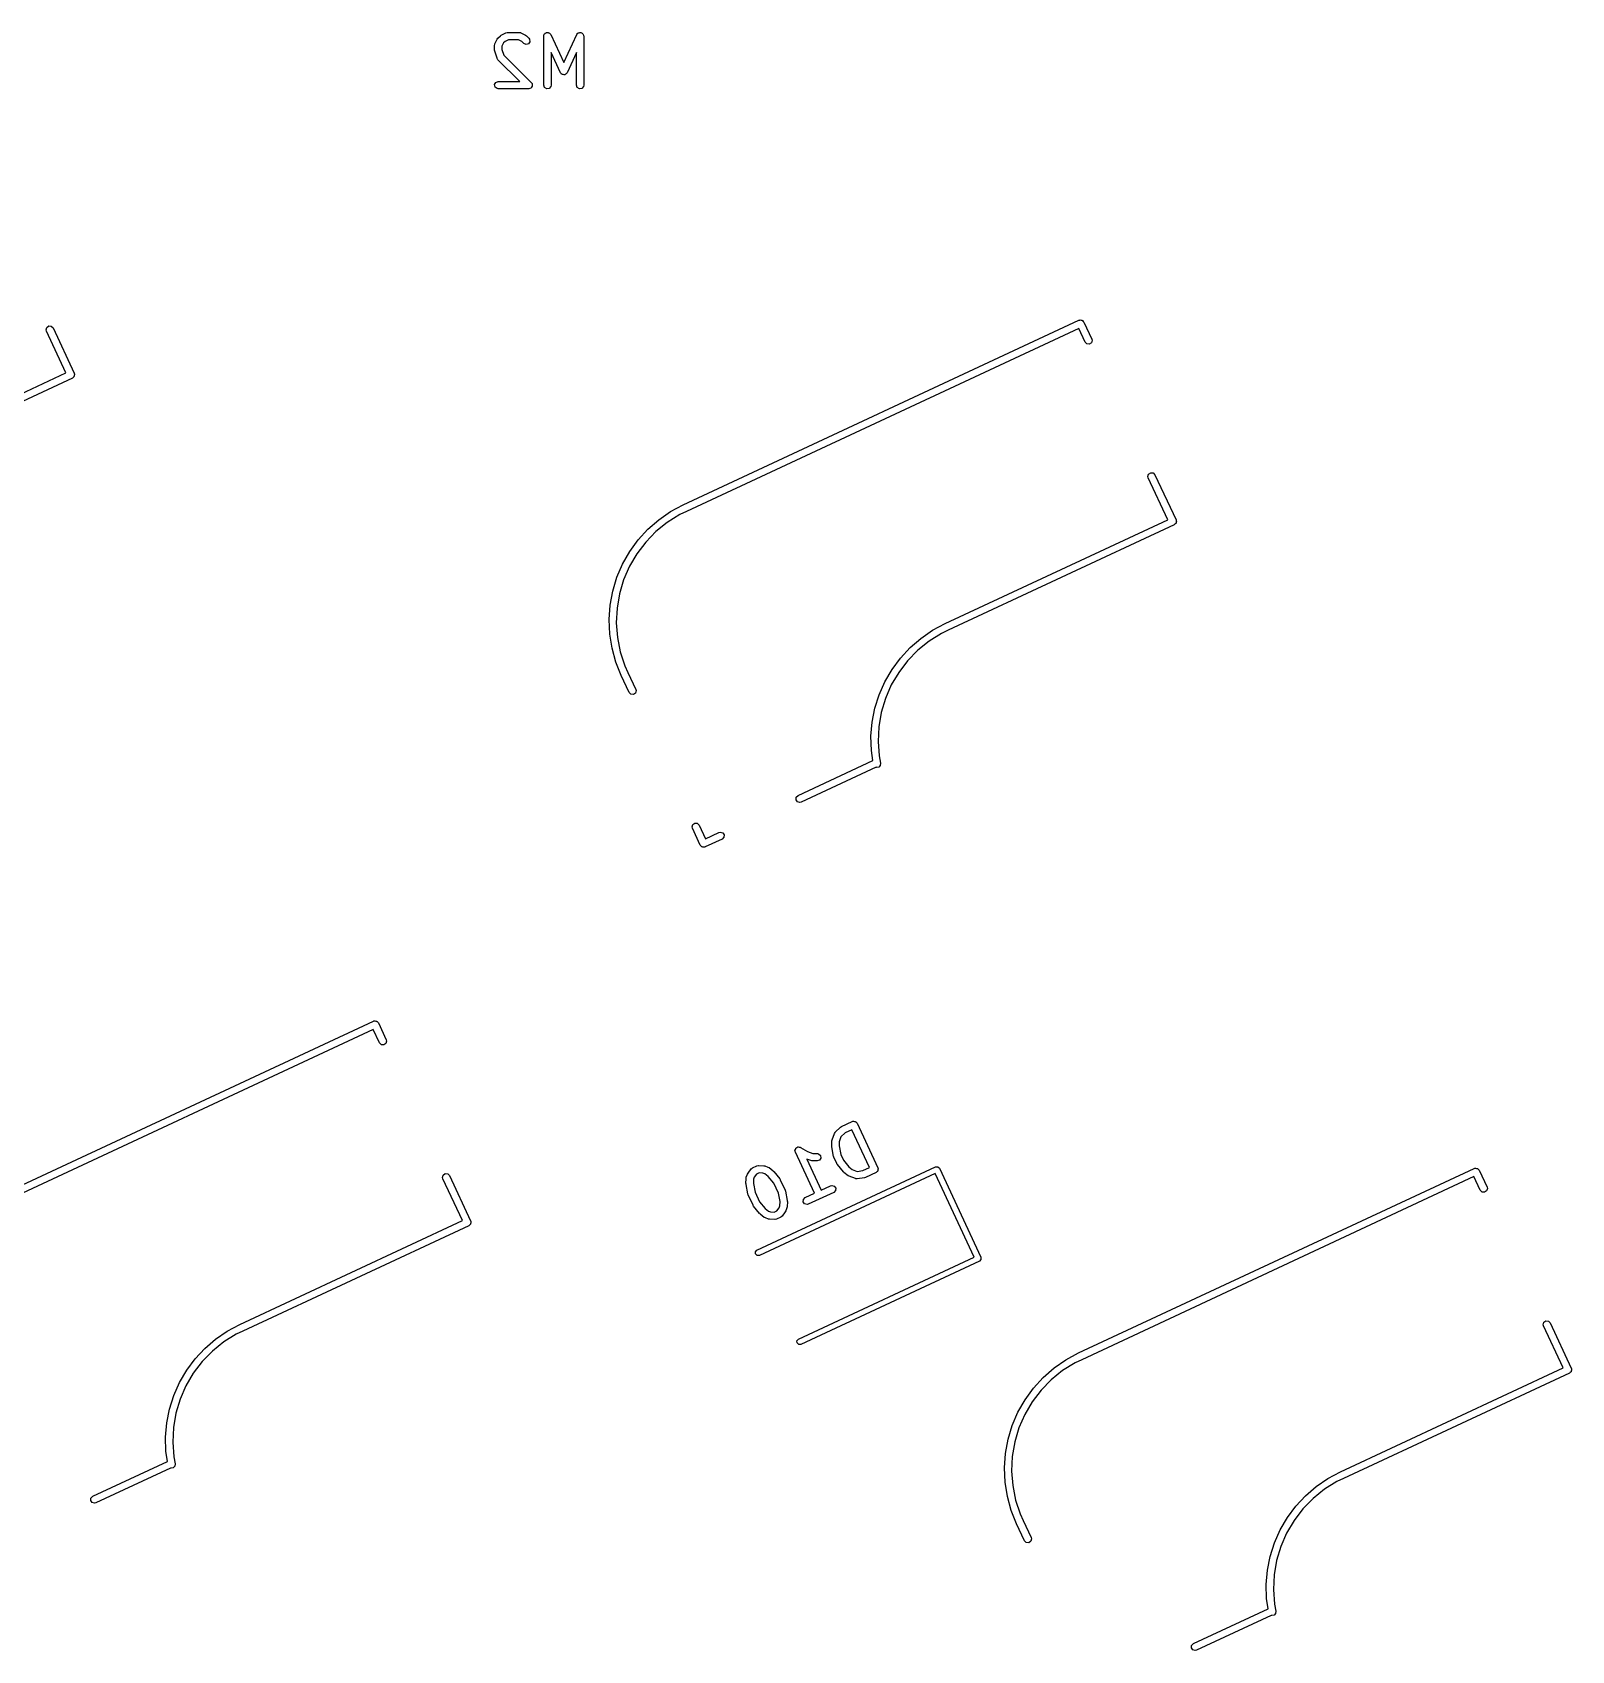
# Model space of a CAD drawing. Extents: x 22 to 260, y -160 to -44.
# Drawn here: x 220.26 to 251.61, y -77.64 to -44.7 of the extents above; entities that cross this region are included whole.
import ezdxf

# ---------------------------------------------------------------- set-up
doc = ezdxf.new("R2010")
doc.units = 0
doc.layers.add('BLACK', color=7, linetype='CONTINUOUS')

msp = doc.modelspace()

# ---------------------------------------------------------------- linework, layer by layer
at = {"layer": 'BLACK', "linetype": 'CONTINUOUS'}
for p, q in [((229.745, -44.8188), (229.793, -44.7712)), ((229.793, -44.7712), (229.811, -44.7583)), ((229.811, -44.7583), (229.813, -44.7572)), ((229.813, -44.7572), (229.908, -44.7095)), ((229.908, -44.7095), (229.933, -44.7021)), ((229.933, -44.7021), (229.937, -44.7032)), ((229.937, -44.7032), (229.941, -44.7016)), ((229.941, -44.7016), (230.179, -44.7016)), ((230.179, -44.7016), (230.205, -44.7061)), ((230.205, -44.7061), (230.209, -44.709)), ((230.209, -44.709), (230.213, -44.7095)), ((230.213, -44.7095), (230.308, -44.7572)), ((230.308, -44.7572), (230.326, -44.7705)), ((230.326, -44.7705), (230.328, -44.7712)), ((230.328, -44.7712), (230.375, -44.8188)), ((230.676, -44.7766), (230.68, -44.751)), ((230.676, -45.7766), (230.676, -44.7766)), ((230.68, -44.751), (230.687, -44.7433)), ((230.687, -44.7433), (230.689, -44.7336)), ((230.689, -44.7336), (230.703, -44.7242)), ((230.703, -44.7242), (230.713, -44.7117)), ((230.713, -44.7117), (230.723, -44.7099)), ((230.723, -44.7099), (230.731, -44.7042)), ((230.731, -44.7042), (230.748, -44.7056)), ((230.748, -44.7056), (230.764, -44.7028)), ((230.764, -44.7028), (230.773, -44.7078)), ((230.773, -44.7078), (230.783, -44.7086)), ((230.783, -44.7086), (230.794, -44.7202)), ((230.794, -44.7202), (230.808, -44.7284)), ((230.808, -44.7284), (230.812, -44.7378)), ((230.812, -44.7378), (230.819, -44.7449)), ((230.819, -44.7449), (231.084, -45.3135)), ((231.084, -45.3135), (231.35, -44.7449)), ((231.35, -44.7449), (231.365, -44.7236)), ((231.365, -44.7236), (231.374, -44.7193)), ((231.374, -44.7193), (231.38, -44.7117)), ((231.38, -44.7117), (231.396, -44.7088)), ((231.396, -44.7088), (231.411, -44.7019)), ((231.411, -44.7019), (231.421, -44.7045)), ((231.421, -44.7045), (231.431, -44.7028)), ((231.431, -44.7028), (231.445, -44.7109)), ((231.445, -44.7109), (231.461, -44.7152)), ((231.461, -44.7152), (231.466, -44.7234)), ((231.466, -44.7234), (231.475, -44.7284)), ((231.475, -44.7284), (231.481, -44.7438)), ((231.481, -44.7438), (231.49, -44.7572)), ((231.49, -44.7572), (231.489, -44.7672)), ((231.489, -44.7672), (231.493, -44.7766)), ((231.493, -44.7766), (231.493, -45.7766)), ((229.676, -44.9671), (229.68, -44.9414)), ((229.676, -45.0623), (229.676, -44.9671)), ((229.676, -45.0639), (229.676, -45.0623)), ((229.68, -45.0861), (229.676, -45.0639)), ((229.68, -44.9414), (229.683, -44.938)), ((229.727, -45.2289), (229.68, -45.0861)), ((229.683, -44.938), (229.684, -44.9336)), ((229.684, -44.9336), (229.731, -44.8383)), ((229.731, -44.8383), (229.745, -44.8203)), ((229.745, -44.8203), (229.745, -44.8188)), ((229.86, -44.9163), (229.826, -44.9848)), ((229.826, -44.9848), (229.826, -45.0502)), ((229.826, -45.0502), (229.864, -45.1647)), ((229.891, -44.8859), (229.86, -44.9163)), ((229.959, -44.8516), (229.891, -44.8859)), ((230.162, -44.8516), (229.959, -44.8516)), ((230.23, -44.8859), (230.162, -44.8516)), ((230.269, -44.9249), (230.23, -44.8859)), ((230.316, -44.9466), (230.269, -44.9249)), ((230.365, -44.9333), (230.316, -44.9466)), ((230.395, -44.8913), (230.365, -44.9333)), ((230.375, -44.8188), (230.39, -44.8402)), ((230.39, -44.8402), (230.395, -44.8913)), ((231.016, -45.5226), (230.826, -45.1147)), ((230.826, -45.1147), (230.826, -45.7766)), ((231.343, -45.1147), (231.152, -45.5226)), ((231.343, -45.7766), (231.343, -45.1147)), ((229.73, -45.2324), (229.727, -45.2289)), ((229.731, -45.2369), (229.73, -45.2324)), ((229.745, -45.2582), (229.731, -45.2369)), ((230.189, -45.7016), (229.745, -45.2582)), ((229.864, -45.1647), (230.423, -45.7236)), ((229.677, -45.7636), (229.703, -45.7192)), ((229.686, -45.8141), (229.677, -45.7636)), ((229.703, -45.7192), (229.751, -45.7016)), ((229.751, -45.7016), (230.189, -45.7016)), ((230.423, -45.7236), (230.432, -45.737)), ((230.432, -45.737), (230.435, -45.7391)), ((230.435, -45.7391), (230.435, -45.7411)), ((230.435, -45.7411), (230.438, -45.7449)), ((230.438, -45.7449), (230.44, -45.7674)), ((230.44, -45.7674), (230.444, -45.7896)), ((230.693, -45.8248), (230.676, -45.7766)), ((230.826, -45.7766), (230.821, -45.8023)), ((231.03, -45.5364), (231.016, -45.5226)), ((231.041, -45.5523), (231.03, -45.5364)), ((231.048, -45.5541), (231.041, -45.5523)), ((231.053, -45.5589), (231.048, -45.5541)), ((231.072, -45.5606), (231.053, -45.5589)), ((231.091, -45.5656), (231.072, -45.5606)), ((231.097, -45.5628), (231.091, -45.5656)), ((231.104, -45.5633), (231.097, -45.5628)), ((231.12, -45.5522), (231.104, -45.5633)), ((231.137, -45.544), (231.12, -45.5522)), ((231.143, -45.5358), (231.137, -45.544)), ((231.146, -45.5339), (231.143, -45.5358)), ((231.152, -45.5226), (231.146, -45.5307)), ((231.146, -45.5307), (231.146, -45.5339)), ((231.36, -45.8248), (231.343, -45.7766)), ((231.493, -45.7766), (231.488, -45.8023)), ((229.725, -45.8471), (229.686, -45.8141)), ((229.751, -45.8516), (229.725, -45.8471)), ((230.37, -45.8516), (229.751, -45.8516)), ((230.391, -45.8439), (230.37, -45.8516)), ((230.413, -45.8381), (230.391, -45.8439)), ((230.415, -45.8352), (230.413, -45.8381)), ((230.418, -45.8341), (230.415, -45.8352)), ((230.429, -45.8145), (230.418, -45.8341)), ((230.442, -45.796), (230.429, -45.8145)), ((230.444, -45.7896), (230.442, -45.7926)), ((230.442, -45.7926), (230.442, -45.796)), ((230.738, -45.8505), (230.693, -45.8248)), ((230.788, -45.8416), (230.738, -45.8505)), ((230.821, -45.8023), (230.788, -45.8416)), ((231.404, -45.8505), (231.36, -45.8248)), ((231.455, -45.8416), (231.404, -45.8505)), ((231.488, -45.8023), (231.455, -45.8416)), ((220.54, -50.7569), (220.554, -50.7074)), ((220.554, -50.7074), (220.596, -50.6779)), ((220.596, -50.6779), (220.647, -50.6824)), ((220.647, -50.6824), (220.683, -50.7187)), ((220.683, -50.7187), (221.112, -51.6395)), ((233.519, -54.3192), (241.576, -50.5621)), ((241.572, -50.7297), (233.583, -54.4551)), ((241.701, -51.0071), (241.572, -50.7297)), ((241.576, -50.5621), (241.586, -50.5595)), ((241.586, -50.5595), (241.589, -50.5576)), ((241.589, -50.5576), (241.592, -50.5579)), ((241.592, -50.5579), (241.602, -50.5554)), ((241.602, -50.5554), (241.62, -50.5604)), ((241.62, -50.5604), (241.64, -50.5621)), ((241.64, -50.5621), (241.645, -50.5669)), ((241.645, -50.5669), (241.651, -50.5686)), ((241.651, -50.5686), (241.662, -50.5846)), ((241.662, -50.5846), (241.676, -50.5984)), ((241.676, -50.5984), (241.837, -50.9437)), ((220.547, -50.7821), (220.54, -50.7569)), ((220.945, -51.6349), (220.547, -50.7821)), ((241.737, -51.0434), (241.701, -51.0071)), ((241.788, -51.0478), (241.737, -51.0434)), ((241.831, -51.0184), (241.788, -51.0478)), ((241.844, -50.9688), (241.831, -51.0184)), ((241.837, -50.9437), (241.844, -50.9688)), ((216.409, -53.7501), (220.945, -51.6349)), ((221.106, -51.7142), (221.09, -51.7254)), ((221.108, -51.7077), (221.106, -51.7142)), ((221.112, -51.7029), (221.108, -51.7077)), ((221.112, -51.6395), (221.115, -51.6491)), ((221.114, -51.6835), (221.112, -51.7029)), ((221.119, -51.6647), (221.114, -51.6835)), ((221.115, -51.6491), (221.117, -51.6518)), ((221.117, -51.6518), (221.117, -51.6551)), ((221.117, -51.6551), (221.119, -51.6647)), ((221.076, -51.7392), (216.472, -53.8861)), ((221.09, -51.7254), (221.076, -51.7392)), ((242.996, -53.6948), (243.038, -53.6654)), ((243.038, -53.6654), (243.089, -53.6698)), ((243.089, -53.6698), (243.125, -53.7061)), ((242.983, -53.7443), (242.996, -53.6948)), ((242.989, -53.7695), (242.983, -53.7443)), ((243.387, -54.6223), (242.989, -53.7695)), ((243.125, -53.7061), (243.555, -54.6269)), ((233.261, -54.4579), (233.519, -54.3193)), ((233.519, -54.3193), (233.519, -54.3192)), ((233.519, -54.3192), (233.519, -54.3192)), ((233.519, -54.3192), (233.519, -54.3192)), ((232.799, -54.8172), (233.02, -54.6246)), ((233.194, -54.6759), (232.962, -54.8629)), ((233.02, -54.6246), (233.261, -54.4579)), ((233.448, -54.5182), (233.194, -54.6759)), ((233.583, -54.4552), (233.448, -54.5182)), ((233.583, -54.4551), (233.583, -54.4551)), ((233.583, -54.4551), (233.583, -54.4552)), ((238.851, -56.7375), (243.387, -54.6223)), ((243.555, -54.6269), (243.557, -54.6365)), ((243.556, -54.6709), (243.555, -54.6903)), ((243.561, -54.6521), (243.556, -54.6709)), ((243.557, -54.6365), (243.559, -54.6392)), ((243.559, -54.6392), (243.559, -54.6425)), ((243.559, -54.6425), (243.561, -54.6521)), ((232.6, -55.0334), (232.799, -54.8172)), ((232.962, -54.8629), (232.754, -55.0766)), ((243.518, -54.7266), (238.914, -56.8735)), ((243.532, -54.7128), (243.518, -54.7266)), ((243.548, -54.7016), (243.532, -54.7128)), ((243.55, -54.6951), (243.548, -54.7016)), ((243.555, -54.6903), (243.55, -54.6951)), ((232.283, -55.5253), (232.428, -55.2704)), ((232.573, -55.3138), (232.423, -55.571)), ((232.428, -55.2704), (232.6, -55.0334)), ((232.754, -55.0766), (232.573, -55.3138)), ((232.167, -55.7948), (232.283, -55.5253)), ((232.423, -55.571), (232.304, -55.8446)), ((232.082, -56.0756), (232.167, -55.7948)), ((232.304, -55.8446), (232.219, -56.1304)), ((232.03, -56.364), (232.082, -56.0756)), ((232.219, -56.1304), (232.169, -56.4245)), ((232.01, -56.6566), (232.03, -56.364)), ((232.022, -56.9496), (232.01, -56.6566)), ((232.169, -56.4245), (232.155, -56.7223)), ((232.068, -57.2392), (232.022, -56.9496)), ((232.155, -56.7223), (232.177, -57.0197)), ((238.358, -57.0374), (238.596, -56.8738)), ((238.779, -56.9363), (238.527, -57.0935)), ((238.596, -56.8738), (238.851, -56.7375)), ((238.914, -56.8735), (238.779, -56.9363)), ((238.851, -56.7375), (238.851, -56.7375)), ((238.851, -56.7375), (238.851, -56.7375)), ((238.914, -56.8735), (238.914, -56.8735)), ((238.914, -56.8735), (238.914, -56.8735)), ((238.914, -56.8735), (238.914, -56.8735)), ((238.914, -56.8735), (238.914, -56.8735)), ((232.146, -57.522), (232.068, -57.2392)), ((232.177, -57.0197), (232.235, -57.3123)), ((232.235, -57.3123), (232.327, -57.5958)), ((237.943, -57.4379), (238.14, -57.2262)), ((238.295, -57.28), (238.087, -57.4929)), ((238.14, -57.2262), (238.358, -57.0374)), ((238.527, -57.0935), (238.295, -57.28)), ((232.254, -57.7943), (232.146, -57.522)), ((232.327, -57.5958), (232.39, -57.7309)), ((237.772, -57.67), (237.943, -57.4379)), ((238.087, -57.4929), (237.907, -57.7293)), ((232.415, -58.1396), (232.254, -57.7943)), ((232.39, -57.7309), (232.551, -58.0762)), ((237.51, -58.1837), (237.626, -57.9196)), ((237.626, -57.9196), (237.772, -57.67)), ((237.907, -57.7293), (237.756, -57.9857)), ((232.452, -58.1759), (232.415, -58.1396)), ((232.503, -58.1804), (232.452, -58.1759)), ((232.545, -58.1509), (232.503, -58.1804)), ((232.558, -58.1014), (232.545, -58.1509)), ((232.551, -58.0762), (232.558, -58.1014)), ((237.423, -58.4591), (237.51, -58.1837)), ((237.637, -58.2584), (237.552, -58.5433)), ((237.756, -57.9857), (237.637, -58.2584)), ((237.367, -58.7424), (237.423, -58.4591)), ((237.552, -58.5433), (237.501, -58.8365)), ((237.342, -59.0301), (237.367, -58.7424)), ((237.501, -58.8365), (237.487, -59.1336)), ((237.35, -59.3188), (237.342, -59.0301)), ((237.487, -59.1336), (237.508, -59.4303)), ((235.858, -60.2353), (237.378, -59.5263)), ((237.378, -59.5263), (237.35, -59.3188)), ((237.53, -59.6224), (237.499, -59.6562)), ((237.508, -59.4303), (237.536, -59.5764)), ((237.536, -59.5764), (237.53, -59.6224)), ((237.536, -59.5764), (237.536, -59.5764)), ((237.444, -59.6609), (235.921, -60.3712)), ((237.453, -59.6651), (237.444, -59.6609)), ((237.499, -59.6562), (237.453, -59.6651)), ((235.817, -60.3226), (235.821, -60.2715)), ((235.821, -60.2715), (235.858, -60.2353)), ((235.846, -60.3647), (235.817, -60.3226)), ((235.896, -60.3779), (235.846, -60.3647)), ((235.921, -60.3712), (235.896, -60.3779)), ((233.697, -60.8769), (233.71, -60.8273)), ((233.704, -60.9021), (233.697, -60.8769)), ((233.865, -61.2474), (233.704, -60.9021)), ((233.71, -60.8273), (233.752, -60.7979)), ((233.752, -60.7979), (233.803, -60.8024)), ((233.803, -60.8024), (233.84, -60.8387)), ((233.84, -60.8387), (233.969, -61.116)), ((233.878, -61.2611), (233.865, -61.2474)), ((233.89, -61.2771), (233.878, -61.2611)), ((234.31, -61.1226), (233.964, -61.2836)), ((233.969, -61.116), (234.246, -60.9867)), ((234.246, -60.9867), (234.271, -60.9799)), ((234.271, -60.9799), (234.321, -60.9932)), ((234.346, -61.0863), (234.31, -61.1226)), ((234.321, -60.9932), (234.35, -61.0352)), ((234.35, -61.0352), (234.346, -61.0863)), ((233.896, -61.2788), (233.89, -61.2771)), ((233.901, -61.2836), (233.896, -61.2788)), ((233.92, -61.2853), (233.901, -61.2836)), ((233.939, -61.2904), (233.92, -61.2853)), ((233.949, -61.2878), (233.939, -61.2904)), ((233.952, -61.2881), (233.949, -61.2878)), ((233.955, -61.2862), (233.952, -61.2881)), ((233.964, -61.2836), (233.955, -61.2862)), ((219.152, -68.5855), (227.21, -64.8284)), ((227.21, -64.8284), (227.219, -64.8259)), ((227.219, -64.8259), (227.222, -64.824)), ((227.222, -64.824), (227.225, -64.8243)), ((227.225, -64.8243), (227.235, -64.8217)), ((227.235, -64.8217), (227.254, -64.8267)), ((227.254, -64.8267), (227.273, -64.8284)), ((227.273, -64.8284), (227.278, -64.8332)), ((227.278, -64.8332), (227.284, -64.835)), ((227.284, -64.835), (227.295, -64.8509)), ((227.295, -64.8509), (227.309, -64.8647)), ((227.309, -64.8647), (227.47, -65.21)), ((227.205, -64.9961), (219.216, -68.7215)), ((227.334, -65.2734), (227.205, -64.9961)), ((227.47, -65.21), (227.477, -65.2352)), ((227.371, -65.3097), (227.334, -65.2734)), ((227.422, -65.3142), (227.371, -65.3097)), ((227.464, -65.2847), (227.422, -65.3142)), ((227.477, -65.2352), (227.464, -65.2847)), ((236.744, -66.9715), (236.959, -66.8709)), ((236.959, -66.8709), (236.969, -66.8683)), ((236.969, -66.8683), (236.972, -66.8664)), ((236.972, -66.8664), (236.975, -66.8667)), ((236.975, -66.8667), (236.985, -66.8642)), ((236.985, -66.8642), (237.003, -66.8692)), ((237.003, -66.8692), (237.023, -66.8709)), ((237.023, -66.8709), (237.028, -66.8757)), ((236.55, -67.244), (236.596, -67.1174)), ((236.596, -67.1174), (236.609, -67.0948)), ((236.609, -67.0948), (236.612, -67.0926)), ((236.612, -67.0926), (236.614, -67.0886)), ((236.614, -67.0886), (236.724, -66.985)), ((236.73, -67.1853), (236.695, -67.2838)), ((236.724, -66.985), (236.743, -66.9727)), ((236.818, -67.1023), (236.73, -67.1853)), ((236.743, -66.9727), (236.744, -66.9715)), ((236.955, -67.0386), (236.818, -67.1023)), ((237.314, -67.8089), (236.955, -67.0386)), ((237.028, -66.8757), (237.034, -66.8774)), ((237.034, -66.8774), (237.045, -66.8934)), ((237.045, -66.8934), (237.059, -66.9072)), ((237.059, -66.9072), (237.482, -67.8135)), ((235.794, -67.4604), (235.802, -67.4401)), ((235.795, -67.4645), (235.794, -67.4604)), ((235.794, -67.4687), (235.795, -67.4645)), ((235.801, -67.4938), (235.794, -67.4687)), ((236.192, -68.3322), (235.801, -67.4938)), ((235.802, -67.4401), (235.808, -67.4191)), ((235.808, -67.4191), (235.811, -67.4166)), ((235.811, -67.4166), (235.813, -67.4126)), ((235.813, -67.4126), (235.832, -67.4022)), ((235.832, -67.4022), (235.85, -67.3897)), ((235.85, -67.3897), (235.854, -67.3901)), ((235.854, -67.3901), (235.858, -67.388)), ((235.858, -67.388), (235.879, -67.3923)), ((235.879, -67.3923), (235.901, -67.3942)), ((235.901, -67.3942), (235.904, -67.3972)), ((235.904, -67.3972), (235.908, -67.398)), ((235.908, -67.398), (236.048, -67.4834)), ((236.048, -67.4834), (236.157, -67.5228)), ((236.157, -67.5228), (236.251, -67.5254)), ((236.251, -67.5254), (236.276, -67.5306)), ((236.542, -67.374), (236.545, -67.2676)), ((236.543, -67.3774), (236.542, -67.374)), ((236.543, -67.3903), (236.543, -67.3774)), ((236.581, -67.5831), (236.543, -67.3903)), ((236.545, -67.2676), (236.55, -67.2456)), ((236.55, -67.2456), (236.55, -67.244)), ((236.695, -67.2838), (236.692, -67.3699)), ((236.692, -67.3699), (236.726, -67.5455)), ((234.838, -67.9215), (234.904, -67.8381)), ((234.904, -67.8381), (234.924, -67.8208)), ((234.924, -67.8208), (234.928, -67.8199)), ((234.928, -67.8199), (234.931, -67.8168)), ((234.931, -67.8168), (235.017, -67.7765)), ((235.017, -67.7765), (235.043, -67.7698)), ((235.02, -69.4883), (238.654, -67.7936)), ((235.043, -67.7698), (235.047, -67.7709)), ((235.047, -67.7709), (235.051, -67.7695)), ((235.051, -67.7695), (235.158, -67.7724)), ((235.158, -67.7724), (235.18, -67.7769)), ((235.18, -67.7769), (235.181, -67.7769)), ((235.181, -67.7769), (235.244, -67.8)), ((235.244, -67.8), (235.264, -67.8112)), ((235.264, -67.8112), (235.265, -67.8117)), ((235.265, -67.8117), (235.349, -67.8779)), ((236.117, -67.6679), (236.034, -67.6377)), ((236.034, -67.6377), (236.328, -68.2688)), ((236.118, -67.6679), (236.117, -67.6679)), ((236.14, -67.6724), (236.118, -67.6679)), ((236.247, -67.6753), (236.14, -67.6724)), ((236.295, -67.6591), (236.247, -67.6753)), ((236.276, -67.5306), (236.315, -67.5646)), ((236.322, -67.6154), (236.295, -67.6591)), ((236.315, -67.5646), (236.322, -67.6154)), ((236.583, -67.586), (236.581, -67.5831)), ((236.586, -67.6005), (236.583, -67.586)), ((236.647, -67.73), (236.586, -67.6005)), ((236.649, -67.7324), (236.647, -67.73)), ((236.657, -67.7455), (236.649, -67.7324)), ((236.78, -67.898), (236.657, -67.7455)), ((236.726, -67.5455), (236.779, -67.6582)), ((236.779, -67.6582), (236.892, -67.7971)), ((236.892, -67.7971), (236.959, -67.8507)), ((236.959, -67.8507), (237.057, -67.8865)), ((237.177, -67.8727), (237.314, -67.8089)), ((237.482, -67.8135), (237.484, -67.823)), ((237.483, -67.8575), (237.482, -67.8769)), ((237.489, -67.8387), (237.483, -67.8575)), ((237.484, -67.823), (237.486, -67.8258)), ((237.486, -67.8258), (237.486, -67.8291)), ((237.486, -67.8291), (237.489, -67.8387)), ((238.654, -67.7936), (238.7, -67.7916)), ((238.7, -67.7916), (238.734, -67.8227)), ((238.734, -67.8227), (238.734, -67.8227)), ((238.734, -67.8227), (239.579, -69.6353)), ((241.57, -71.5843), (249.627, -67.8273)), ((249.627, -67.8273), (249.637, -67.8247)), ((249.637, -67.8247), (249.64, -67.8228)), ((249.64, -67.8228), (249.643, -67.8231)), ((249.643, -67.8231), (249.652, -67.8205)), ((249.652, -67.8205), (249.671, -67.8256)), ((249.671, -67.8256), (249.691, -67.8273)), ((249.691, -67.8273), (249.695, -67.8321)), ((249.695, -67.8321), (249.702, -67.8338)), ((249.702, -67.8338), (249.713, -67.8498)), ((249.713, -67.8498), (249.727, -67.8635)), ((228.616, -68.0107), (228.629, -67.9611)), ((228.622, -68.0358), (228.616, -68.0107)), ((229.02, -68.8887), (228.622, -68.0358)), ((228.629, -67.9611), (228.671, -67.9317)), ((228.671, -67.9317), (228.722, -67.9362)), ((228.722, -67.9362), (228.758, -67.9724)), ((228.758, -67.9724), (229.188, -68.8933)), ((234.796, -68.1358), (234.799, -68.0294)), ((234.797, -68.1392), (234.796, -68.1358)), ((234.797, -68.1521), (234.797, -68.1392)), ((234.834, -68.3449), (234.797, -68.1521)), ((234.799, -68.0294), (234.803, -68.0074)), ((234.803, -68.0058), (234.826, -67.9425)), ((234.803, -68.0074), (234.803, -68.0058)), ((234.826, -67.9425), (234.837, -67.9231)), ((234.837, -67.9231), (234.838, -67.9215)), ((234.948, -68.0456), (234.946, -68.1317)), ((234.946, -68.1317), (234.98, -68.3073)), ((234.963, -68.0052), (234.948, -68.0456)), ((235.011, -67.9452), (234.963, -68.0052)), ((235.065, -67.9199), (235.011, -67.9452)), ((235.141, -67.922), (235.065, -67.9199)), ((238.65, -67.9278), (235.07, -69.5971)), ((235.182, -67.9368), (235.141, -67.922)), ((235.249, -67.9903), (235.182, -67.9368)), ((235.362, -68.1292), (235.249, -67.9903)), ((235.349, -67.8779), (235.357, -67.8876)), ((235.357, -67.8876), (235.36, -67.8894)), ((235.36, -67.8894), (235.484, -68.0419)), ((235.455, -68.3282), (235.362, -68.1292)), ((235.484, -68.0419), (235.491, -68.055)), ((235.491, -68.055), (235.494, -68.0574)), ((235.494, -68.0574), (235.594, -68.2732)), ((236.328, -68.2688), (236.519, -68.1797)), ((236.519, -68.1797), (236.544, -68.173)), ((236.544, -68.173), (236.594, -68.1862)), ((236.594, -68.1862), (236.623, -68.2283)), ((236.783, -67.8998), (236.78, -67.898)), ((236.792, -67.9095), (236.783, -67.8998)), ((236.875, -67.9757), (236.792, -67.9095)), ((236.877, -67.9762), (236.875, -67.9757)), ((236.896, -67.9874), (236.877, -67.9762)), ((237.023, -68.0335), (236.896, -67.9874)), ((237.027, -68.0335), (237.023, -68.0335)), ((237.031, -68.036), (237.027, -68.0335)), ((237.057, -68.0375), (237.031, -68.036)), ((237.057, -67.8865), (237.177, -67.8727)), ((237.207, -68.0203), (237.057, -68.0375)), ((237.208, -68.0196), (237.207, -68.0203)), ((237.23, -68.0138), (237.208, -68.0196)), ((237.445, -67.9132), (237.23, -68.0138)), ((237.459, -67.8994), (237.445, -67.9132)), ((237.475, -67.8882), (237.459, -67.8994)), ((237.477, -67.8817), (237.475, -67.8882)), ((237.482, -67.8769), (237.477, -67.8817)), ((239.445, -69.6316), (238.65, -67.9278)), ((249.623, -67.9949), (241.634, -71.7203)), ((249.752, -68.2722), (249.623, -67.9949)), ((249.727, -67.8635), (249.888, -68.2088)), ((234.836, -68.3479), (234.834, -68.3449)), ((234.84, -68.3623), (234.836, -68.3479)), ((234.941, -68.5781), (234.84, -68.3623)), ((234.98, -68.3073), (235.073, -68.5064)), ((235.073, -68.5064), (235.185, -68.6453)), ((235.489, -68.5039), (235.455, -68.3282)), ((235.486, -68.5899), (235.489, -68.5039)), ((235.594, -68.2732), (235.598, -68.2877)), ((235.598, -68.2877), (235.6, -68.2907)), ((235.6, -68.2907), (235.637, -68.4834)), ((235.639, -68.4997), (235.636, -68.6062)), ((235.637, -68.4834), (235.638, -68.4964)), ((235.638, -68.4964), (235.639, -68.4997)), ((235.96, -68.5086), (235.965, -68.4575)), ((235.99, -68.5506), (235.96, -68.5086)), ((235.965, -68.4575), (236.001, -68.4212)), ((236.001, -68.4212), (236.192, -68.3322)), ((236.582, -68.3157), (236.064, -68.5572)), ((236.619, -68.2794), (236.582, -68.3157)), ((236.623, -68.2283), (236.619, -68.2794)), ((249.788, -68.3085), (249.752, -68.2722)), ((249.839, -68.313), (249.788, -68.3085)), ((249.881, -68.2836), (249.839, -68.313)), ((249.895, -68.234), (249.881, -68.2836)), ((249.888, -68.2088), (249.895, -68.234)), ((234.943, -68.5806), (234.941, -68.5781)), ((234.95, -68.5937), (234.943, -68.5806)), ((235.074, -68.7462), (234.95, -68.5937)), ((235.077, -68.748), (235.074, -68.7462)), ((235.086, -68.7577), (235.077, -68.748)), ((235.169, -68.8239), (235.086, -68.7577)), ((235.171, -68.8244), (235.169, -68.8239)), ((235.19, -68.8356), (235.171, -68.8244)), ((235.185, -68.6453), (235.253, -68.6988)), ((235.253, -68.8586), (235.19, -68.8356)), ((235.253, -68.6988), (235.293, -68.7135)), ((235.293, -68.7135), (235.37, -68.7156)), ((235.37, -68.7156), (235.424, -68.6903)), ((235.503, -68.8188), (235.417, -68.859)), ((235.424, -68.6903), (235.472, -68.6303)), ((235.472, -68.6303), (235.486, -68.5899)), ((235.507, -68.8156), (235.503, -68.8188)), ((235.511, -68.8147), (235.507, -68.8156)), ((235.53, -68.7974), (235.511, -68.8147)), ((235.597, -68.714), (235.53, -68.7974)), ((235.608, -68.693), (235.597, -68.7125)), ((235.597, -68.7125), (235.597, -68.714)), ((235.631, -68.6298), (235.608, -68.693)), ((235.636, -68.6062), (235.631, -68.6281)), ((235.631, -68.6281), (235.631, -68.6298)), ((236.039, -68.5639), (235.99, -68.5506)), ((236.064, -68.5572), (236.039, -68.5639)), ((224.484, -71.0039), (229.02, -68.8887)), ((229.151, -68.9929), (224.547, -71.1398)), ((229.165, -68.9791), (229.151, -68.9929)), ((229.181, -68.968), (229.165, -68.9791)), ((229.183, -68.9614), (229.181, -68.968)), ((229.188, -68.9566), (229.183, -68.9614)), ((229.188, -68.8933), (229.19, -68.9028)), ((229.189, -68.9372), (229.188, -68.9566)), ((229.194, -68.9184), (229.189, -68.9372)), ((229.19, -68.9028), (229.192, -68.9055)), ((229.192, -68.9055), (229.192, -68.9089)), ((229.192, -68.9089), (229.194, -68.9184)), ((235.255, -68.8586), (235.253, -68.8586)), ((235.277, -68.8631), (235.255, -68.8586)), ((235.383, -68.866), (235.277, -68.8631)), ((235.388, -68.8646), (235.383, -68.866)), ((235.392, -68.8658), (235.388, -68.8646)), ((235.417, -68.859), (235.392, -68.8658)), ((234.989, -69.5222), (235.02, -69.4883)), ((234.991, -69.5681), (234.989, -69.5222)), ((235.024, -69.5991), (234.991, -69.5681)), ((235.07, -69.5971), (235.024, -69.5991)), ((235.865, -71.301), (239.445, -69.6316)), ((239.55, -69.715), (235.916, -71.4097)), ((239.581, -69.6812), (239.55, -69.715)), ((239.55, -69.715), (239.55, -69.715)), ((239.579, -69.6353), (239.581, -69.6812)), ((223.991, -71.3037), (224.229, -71.1402)), ((224.229, -71.1402), (224.484, -71.0039)), ((224.547, -71.1398), (224.413, -71.2027)), ((224.484, -71.0039), (224.484, -71.0039)), ((224.484, -71.0039), (224.484, -71.0039)), ((224.547, -71.1398), (224.547, -71.1398)), ((224.547, -71.1398), (224.547, -71.1398)), ((251.033, -71.0095), (251.047, -70.96)), ((251.04, -71.0347), (251.033, -71.0095)), ((251.438, -71.8875), (251.04, -71.0347)), ((251.047, -70.96), (251.089, -70.9305)), ((251.089, -70.9305), (251.14, -70.935)), ((251.14, -70.935), (251.176, -70.9713)), ((251.176, -70.9713), (251.605, -71.8921)), ((223.773, -71.4925), (223.991, -71.3037)), ((224.16, -71.3599), (223.928, -71.5463)), ((224.413, -71.2027), (224.16, -71.3599)), ((235.834, -71.3348), (235.865, -71.301)), ((235.836, -71.3807), (235.834, -71.3348)), ((235.87, -71.4117), (235.836, -71.3807)), ((235.916, -71.4097), (235.87, -71.4117)), ((223.405, -71.9363), (223.577, -71.7043)), ((223.721, -71.7593), (223.54, -71.9957)), ((223.577, -71.7043), (223.773, -71.4925)), ((223.928, -71.5463), (223.721, -71.7593)), ((241.07, -71.8896), (241.312, -71.7229)), ((241.498, -71.7833), (241.245, -71.941)), ((241.312, -71.7229), (241.57, -71.5843)), ((241.633, -71.7204), (241.498, -71.7833)), ((241.57, -71.5843), (241.57, -71.5843)), ((241.634, -71.7203), (241.633, -71.7204)), ((223.26, -72.186), (223.405, -71.9363)), ((223.54, -71.9957), (223.389, -72.2521)), ((240.651, -72.2985), (240.849, -72.0823)), ((241.013, -72.128), (240.805, -72.3417)), ((240.849, -72.0823), (241.07, -71.8896)), ((241.245, -71.941), (241.013, -72.128)), ((246.902, -74.0027), (251.438, -71.8875)), ((251.569, -71.9918), (246.965, -74.1387)), ((251.583, -71.978), (251.569, -71.9918)), ((251.599, -71.9668), (251.583, -71.978)), ((251.601, -71.9603), (251.599, -71.9668)), ((251.605, -71.9555), (251.601, -71.9603)), ((251.605, -71.8921), (251.608, -71.9016)), ((251.607, -71.9361), (251.605, -71.9555)), ((251.612, -71.9172), (251.607, -71.9361)), ((251.608, -71.9016), (251.61, -71.9044)), ((251.61, -71.9044), (251.61, -71.9077)), ((251.61, -71.9077), (251.612, -71.9172)), ((223.056, -72.7254), (223.143, -72.4501)), ((223.143, -72.4501), (223.26, -72.186)), ((223.389, -72.2521), (223.27, -72.5247)), ((240.479, -72.5356), (240.651, -72.2985)), ((240.805, -72.3417), (240.624, -72.5789)), ((223, -73.0087), (223.056, -72.7254)), ((223.27, -72.5247), (223.185, -72.8097)), ((240.218, -73.0599), (240.334, -72.7904)), ((240.334, -72.7904), (240.479, -72.5356)), ((240.624, -72.5789), (240.473, -72.8361)), ((222.975, -73.2964), (223, -73.0087)), ((223.135, -73.1029), (223.12, -73.4)), ((223.185, -72.8097), (223.135, -73.1029)), ((240.133, -73.3407), (240.218, -73.0599)), ((240.355, -73.1097), (240.27, -73.3956)), ((240.473, -72.8361), (240.355, -73.1097)), ((222.983, -73.5851), (222.975, -73.2964)), ((223.12, -73.4), (223.141, -73.6967)), ((240.081, -73.6292), (240.133, -73.3407)), ((240.27, -73.3956), (240.22, -73.6896)), ((223.011, -73.7926), (222.983, -73.5851)), ((223.141, -73.6967), (223.169, -73.8427)), ((240.061, -73.9217), (240.081, -73.6292)), ((240.22, -73.6896), (240.206, -73.9875)), ((221.491, -74.5016), (223.011, -73.7926)), ((223.077, -73.9272), (221.554, -74.6375)), ((223.086, -73.9314), (223.077, -73.9272)), ((223.132, -73.9226), (223.086, -73.9314)), ((223.163, -73.8887), (223.132, -73.9226)), ((223.169, -73.8427), (223.163, -73.8887)), ((223.169, -73.8427), (223.169, -73.8427)), ((240.073, -74.2147), (240.061, -73.9217)), ((240.206, -73.9875), (240.228, -74.2849)), ((246.647, -74.139), (246.902, -74.0027)), ((246.902, -74.0027), (246.902, -74.0027)), ((246.902, -74.0027), (246.902, -74.0027)), ((240.119, -74.5044), (240.073, -74.2147)), ((240.228, -74.2849), (240.286, -74.5775)), ((246.191, -74.4913), (246.409, -74.3025)), ((246.578, -74.3587), (246.346, -74.5451)), ((246.409, -74.3025), (246.647, -74.139)), ((246.83, -74.2015), (246.578, -74.3587)), ((246.965, -74.1387), (246.83, -74.2015)), ((246.965, -74.1387), (246.965, -74.1387)), ((246.965, -74.1387), (246.965, -74.1387)), ((246.965, -74.1387), (246.965, -74.1387)), ((246.965, -74.1387), (246.965, -74.1387)), ((221.45, -74.589), (221.454, -74.5379)), ((221.479, -74.631), (221.45, -74.589)), ((221.454, -74.5379), (221.491, -74.5016)), ((221.529, -74.6443), (221.479, -74.631)), ((221.554, -74.6375), (221.529, -74.6443)), ((240.196, -74.7872), (240.119, -74.5044)), ((240.286, -74.5775), (240.378, -74.861)), ((245.822, -74.9352), (245.994, -74.7031)), ((246.138, -74.7581), (245.958, -74.9945)), ((245.994, -74.7031), (246.191, -74.4913)), ((246.346, -74.5451), (246.138, -74.7581)), ((240.305, -75.0595), (240.196, -74.7872)), ((240.466, -75.4048), (240.305, -75.0595)), ((240.305, -75.0595), (240.305, -75.0595)), ((240.305, -75.0595), (240.305, -75.0595)), ((240.305, -75.0595), (240.305, -75.0595)), ((240.305, -75.0595), (240.305, -75.0595)), ((240.378, -74.861), (240.441, -74.9961)), ((240.441, -74.9961), (240.441, -74.9961)), ((240.441, -74.9961), (240.602, -75.3414)), ((245.677, -75.1848), (245.822, -74.9352)), ((245.958, -74.9945), (245.807, -75.2509)), ((240.503, -75.4411), (240.466, -75.4048)), ((240.596, -75.4161), (240.554, -75.4455)), ((240.609, -75.3666), (240.596, -75.4161)), ((240.602, -75.3414), (240.609, -75.3666)), ((245.561, -75.4489), (245.677, -75.1848)), ((245.807, -75.2509), (245.688, -75.5235)), ((240.554, -75.4455), (240.503, -75.4411)), ((245.418, -76.0075), (245.474, -75.7243)), ((245.474, -75.7243), (245.561, -75.4489)), ((245.688, -75.5235), (245.603, -75.8085)), ((245.393, -76.2953), (245.418, -76.0075)), ((245.603, -75.8085), (245.552, -76.1017)), ((245.4, -76.5839), (245.393, -76.2953)), ((245.552, -76.1017), (245.538, -76.3988)), ((245.538, -76.3988), (245.559, -76.6955)), ((245.429, -76.7915), (245.4, -76.5839)), ((245.559, -76.6955), (245.587, -76.8415)), ((243.908, -77.5004), (245.429, -76.7915)), ((245.495, -76.9261), (243.972, -77.6364)), ((245.504, -76.9302), (245.495, -76.9261)), ((245.55, -76.9214), (245.504, -76.9302)), ((245.581, -76.8875), (245.55, -76.9214)), ((245.587, -76.8415), (245.581, -76.8875)), ((243.868, -77.5878), (243.872, -77.5367)), ((243.897, -77.6298), (243.868, -77.5878)), ((243.872, -77.5367), (243.908, -77.5004)), ((243.947, -77.6431), (243.897, -77.6298)), ((243.972, -77.6364), (243.947, -77.6431))]:
    msp.add_line(p, q, dxfattribs=at)

doc.saveas('drawing.dxf')
